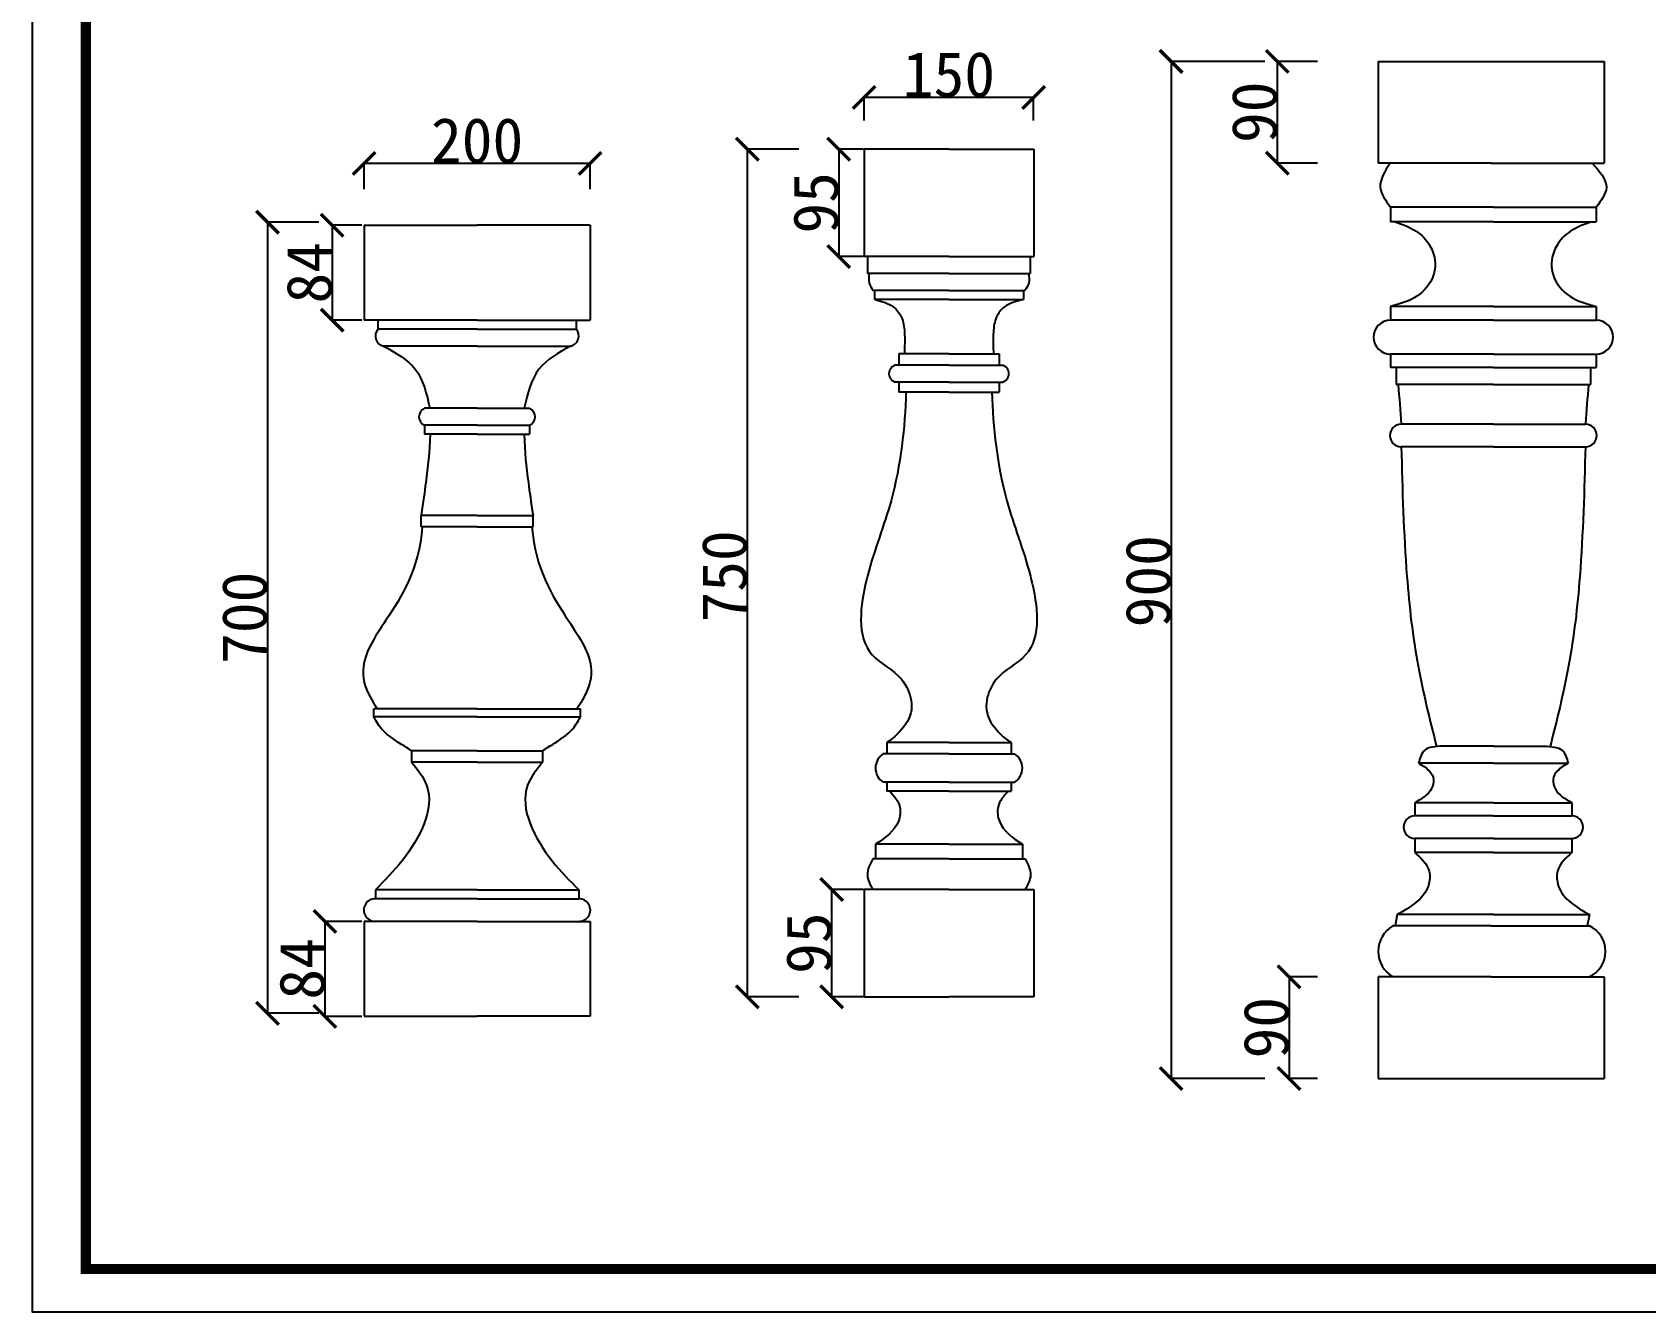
# Model space of a CAD drawing. Extents: x 3172 to 33391, y 13916 to 34175.
# Drawn here: x 10547 to 11974, y 15455 to 16587 of the extents above; entities that cross this region are included whole.
import ezdxf

# ---------------------------------------------------------------- set-up
doc = ezdxf.new("R2010")
doc.units = 0
doc.layers.get('0').update_dxf_attribs({"linetype": 'CONTINUOUS'})
doc.layers.get('DEFPOINTS').update_dxf_attribs({"linetype": 'CONTINUOUS'})
doc.dimstyles.get("Standard").update_dxf_attribs({"dimtxt": 0.18, "dimasz": 0.18, "dimexe": 0.18, "dimexo": 0.0625, "dimgap": 0.09, "dimtad": 0, "dimtih": 1, "dimtoh": 1, "dimdec": 4, "dimzin": 0, "dimdsep": 46, "dimtxsty": 'Standard', "dimcen": 0.09, "dimadec": 0, "dimazin": 0, "dimtfac": 1, "dimtdec": 4, "dimtofl": 0, "dimtmove": 0, "dimatfit": 3, "dimfxl": 1, "dimtolj": 1, "dimtzin": 0, "dimarcsym": 0})

# ---------------------------------------------------------------- blocks, each defined once
blk = doc.blocks.new('_ARCHTICK')
at = {"color": 0, "linetype": 'ByBlock', "const_width": 0.15}
blk.add_lwpolyline([(-0.5, -0.5), (0.5, 0.5)], dxfattribs=at)
blk = doc.blocks.new('*D388')
at = {"color": 0, "lineweight": -2}
for p, q in [((10840.3, 16448.1), (10840.3, 16471.1)), ((11040.3, 16471), (10840.3, 16471)), ((11040.3, 16448.1), (11040.3, 16471.1))]:
    blk.add_line(p, q, dxfattribs=at)
at = {"layer": 'DEFPOINTS', "color": 0}
for p in [(10840.3, 16471), (10840.3, 16448.1), (11040.3, 16448.1)]:
    blk.add_point(p, dxfattribs=at)
at = {"color": 0, "lineweight": -2, "xscale": 20, "yscale": 20, "zscale": 20, "rotation": 180}
blk.add_blockref('_ARCHTICK', (10840.3, 16471), dxfattribs=at)
at = {"color": 0, "lineweight": -2, "xscale": 20, "yscale": 20, "zscale": 20}
blk.add_blockref('_ARCHTICK', (11040.3, 16471), dxfattribs=at)
at = {"color": 0, "insert": (10940.3, 16491), "char_height": 40, "attachment_point": 5}
blk.add_mtext('\\A1;200', dxfattribs=at)
blk = doc.blocks.new('*D389')
at = {"color": 0, "lineweight": -2}
for p, q in [((10838.4, 16416.3), (10811.8, 16416.3)), ((10812, 16416.3), (10812, 16332.3)), ((10838.4, 16332.3), (10811.8, 16332.3))]:
    blk.add_line(p, q, dxfattribs=at)
at = {"layer": 'DEFPOINTS', "color": 0}
for p in [(10838.5, 16416.3), (10812, 16332.3), (10838.5, 16332.3)]:
    blk.add_point(p, dxfattribs=at)
at = {"color": 0, "lineweight": -2, "xscale": 20, "yscale": 20, "zscale": 20}
for p, rotation in [((10812, 16416.3), 90), ((10812, 16332.3), 270)]:
    blk.add_blockref('_ARCHTICK', p, dxfattribs=dict(at, rotation=rotation))
at = {"color": 0, "insert": (10791.9, 16374.3), "char_height": 40, "attachment_point": 5, "rotation": 90}
blk.add_mtext('\\A1;84', dxfattribs=at)
blk = doc.blocks.new('*D390')
at = {"color": 0, "lineweight": -2}
for p, q in [((10838.4, 15800.3), (10805.4, 15800.3)), ((10805.6, 15800.3), (10805.6, 15716.3)), ((10838.4, 15716.3), (10805.4, 15716.3))]:
    blk.add_line(p, q, dxfattribs=at)
at = {"layer": 'DEFPOINTS', "color": 0}
for p in [(10838.5, 15800.3), (10805.6, 15716.3), (10838.5, 15716.3)]:
    blk.add_point(p, dxfattribs=at)
at = {"color": 0, "lineweight": -2, "xscale": 20, "yscale": 20, "zscale": 20}
for p, rotation in [((10805.6, 15800.3), 90), ((10805.6, 15716.3), 270)]:
    blk.add_blockref('_ARCHTICK', p, dxfattribs=dict(at, rotation=rotation))
at = {"color": 0, "insert": (10785.5, 15758.3), "char_height": 40, "attachment_point": 5, "rotation": 90}
blk.add_mtext('\\A1;84', dxfattribs=at)
blk = doc.blocks.new('*D391')
at = {"color": 0, "lineweight": -2}
for p, q in [((10800.3, 16419), (10754.6, 16419)), ((10754.8, 16419), (10754.8, 15719)), ((10800.3, 15719), (10754.6, 15719))]:
    blk.add_line(p, q, dxfattribs=at)
at = {"layer": 'DEFPOINTS', "color": 0}
for p in [(10800.4, 16419), (10754.8, 15719), (10800.4, 15719)]:
    blk.add_point(p, dxfattribs=at)
at = {"color": 0, "lineweight": -2, "xscale": 20, "yscale": 20, "zscale": 20}
for p, rotation in [((10754.8, 16419), 90), ((10754.8, 15719), 270)]:
    blk.add_blockref('_ARCHTICK', p, dxfattribs=dict(at, rotation=rotation))
at = {"color": 0, "insert": (10734.7, 16069), "char_height": 40, "attachment_point": 5, "rotation": 90}
blk.add_mtext('\\A1;700', dxfattribs=at)
blk = doc.blocks.new('*D396')
at = {"color": 0, "lineweight": -2}
for p, q in [((11282.2, 16483.6), (11260.1, 16483.6)), ((11260.3, 16483.6), (11260.3, 16388.6)), ((11282.2, 16388.6), (11260.1, 16388.6))]:
    blk.add_line(p, q, dxfattribs=at)
at = {"layer": 'DEFPOINTS', "color": 0}
for p in [(11282.3, 16483.6), (11260.3, 16388.6), (11282.3, 16388.6)]:
    blk.add_point(p, dxfattribs=at)
at = {"color": 0, "lineweight": -2, "xscale": 20, "yscale": 20, "zscale": 20}
for p, rotation in [((11260.3, 16483.6), 90), ((11260.3, 16388.6), 270)]:
    blk.add_blockref('_ARCHTICK', p, dxfattribs=dict(at, rotation=rotation))
at = {"color": 0, "insert": (11240.2, 16436.1), "char_height": 40, "attachment_point": 5, "rotation": 90}
blk.add_mtext('\\A1;95', dxfattribs=at)
blk = doc.blocks.new('*D397')
at = {"color": 0, "lineweight": -2}
for p, q in [((11683.9, 15751.3), (11658.6, 15751.3)), ((11658.8, 15751.3), (11658.8, 15661.3)), ((11683.9, 15661.3), (11658.6, 15661.3))]:
    blk.add_line(p, q, dxfattribs=at)
at = {"layer": 'DEFPOINTS', "color": 0}
for p in [(11684, 15751.3), (11658.8, 15661.3), (11684, 15661.3)]:
    blk.add_point(p, dxfattribs=at)
at = {"color": 0, "lineweight": -2, "xscale": 20, "yscale": 20, "zscale": 20}
for p, rotation in [((11658.8, 15751.3), 90), ((11658.8, 15661.3), 270)]:
    blk.add_blockref('_ARCHTICK', p, dxfattribs=dict(at, rotation=rotation))
at = {"color": 0, "insert": (11638.7, 15706.3), "char_height": 40, "attachment_point": 5, "rotation": 90}
blk.add_mtext('\\A1;90', dxfattribs=at)
blk = doc.blocks.new('*D398')
at = {"color": 0, "lineweight": -2}
for p, q in [((11282.2, 15828.6), (11253.8, 15828.6)), ((11254, 15828.6), (11254, 15733.6)), ((11282.2, 15733.6), (11253.8, 15733.6))]:
    blk.add_line(p, q, dxfattribs=at)
at = {"layer": 'DEFPOINTS', "color": 0}
for p in [(11282.3, 15828.6), (11254, 15733.6), (11282.3, 15733.6)]:
    blk.add_point(p, dxfattribs=at)
at = {"color": 0, "lineweight": -2, "xscale": 20, "yscale": 20, "zscale": 20}
for p, rotation in [((11254, 15828.6), 90), ((11254, 15733.6), 270)]:
    blk.add_blockref('_ARCHTICK', p, dxfattribs=dict(at, rotation=rotation))
at = {"color": 0, "insert": (11233.9, 15781.1), "char_height": 40, "attachment_point": 5, "rotation": 90}
blk.add_mtext('\\A1;95', dxfattribs=at)
blk = doc.blocks.new('*D399')
at = {"color": 0, "lineweight": -2}
for p, q in [((11225.1, 16483.6), (11179.2, 16483.6)), ((11179.4, 16483.6), (11179.4, 15733.6)), ((11225.1, 15733.6), (11179.2, 15733.6))]:
    blk.add_line(p, q, dxfattribs=at)
at = {"layer": 'DEFPOINTS', "color": 0}
for p in [(11225.2, 16483.6), (11179.4, 15733.6), (11225.2, 15733.6)]:
    blk.add_point(p, dxfattribs=at)
at = {"color": 0, "lineweight": -2, "xscale": 20, "yscale": 20, "zscale": 20}
for p, rotation in [((11179.4, 16483.6), 90), ((11179.4, 15733.6), 270)]:
    blk.add_blockref('_ARCHTICK', p, dxfattribs=dict(at, rotation=rotation))
at = {"color": 0, "insert": (11159.3, 16105.6), "char_height": 40, "attachment_point": 5, "rotation": 90}
blk.add_mtext('\\A1;750', dxfattribs=at)
blk = doc.blocks.new('*D400')
at = {"color": 0, "lineweight": -2}
for p, q in [((11282.8, 16509), (11282.8, 16529.6)), ((11432.8, 16529.4), (11282.8, 16529.4)), ((11432.8, 16509), (11432.8, 16529.6))]:
    blk.add_line(p, q, dxfattribs=at)
at = {"layer": 'DEFPOINTS', "color": 0}
for p in [(11282.8, 16529.4), (11282.8, 16508.9), (11432.8, 16508.9)]:
    blk.add_point(p, dxfattribs=at)
at = {"color": 0, "lineweight": -2, "xscale": 20, "yscale": 20, "zscale": 20, "rotation": 180}
blk.add_blockref('_ARCHTICK', (11282.8, 16529.4), dxfattribs=at)
at = {"color": 0, "lineweight": -2, "xscale": 20, "yscale": 20, "zscale": 20}
blk.add_blockref('_ARCHTICK', (11432.8, 16529.4), dxfattribs=at)
at = {"color": 0, "insert": (11357.8, 16549.5), "char_height": 40, "attachment_point": 5}
blk.add_mtext('\\A1;150', dxfattribs=at)
blk = doc.blocks.new('*D401')
at = {"color": 0, "lineweight": -2}
for p, q in [((11637.4, 16561.3), (11554.2, 16561.3)), ((11554.4, 16561.3), (11554.4, 15661.3)), ((11637.4, 15661.3), (11554.2, 15661.3))]:
    blk.add_line(p, q, dxfattribs=at)
at = {"layer": 'DEFPOINTS', "color": 0}
for p in [(11637.5, 16561.3), (11554.4, 15661.3), (11637.5, 15661.3)]:
    blk.add_point(p, dxfattribs=at)
at = {"color": 0, "lineweight": -2, "xscale": 20, "yscale": 20, "zscale": 20}
for p, rotation in [((11554.4, 16561.3), 90), ((11554.4, 15661.3), 270)]:
    blk.add_blockref('_ARCHTICK', p, dxfattribs=dict(at, rotation=rotation))
at = {"color": 0, "insert": (11534.3, 16101.3), "char_height": 40, "attachment_point": 5, "rotation": 90}
blk.add_mtext('\\A1;900', dxfattribs=at)
blk = doc.blocks.new('*D402')
at = {"color": 0, "lineweight": -2}
for p, q in [((11683.9, 16561.3), (11648.2, 16561.3)), ((11648.4, 16561.3), (11648.4, 16471.3)), ((11683.9, 16471.3), (11648.2, 16471.3))]:
    blk.add_line(p, q, dxfattribs=at)
at = {"layer": 'DEFPOINTS', "color": 0}
for p in [(11684, 16561.3), (11648.4, 16471.3), (11684, 16471.3)]:
    blk.add_point(p, dxfattribs=at)
at = {"color": 0, "lineweight": -2, "xscale": 20, "yscale": 20, "zscale": 20}
for p, rotation in [((11648.4, 16561.3), 90), ((11648.4, 16471.3), 270)]:
    blk.add_blockref('_ARCHTICK', p, dxfattribs=dict(at, rotation=rotation))
at = {"color": 0, "insert": (11628.3, 16516.3), "char_height": 40, "attachment_point": 5, "rotation": 90}
blk.add_mtext('\\A1;90', dxfattribs=at)

msp = doc.modelspace()

# ---------------------------------------------------------------- linework, layer by layer
for p, q in [((11737.57008, 16561.33298), (11937.57008, 16561.33298)), ((11737.57008, 16561.33298), (11737.57008, 16471.33298)), ((11937.57008, 16561.33298), (11937.57008, 16471.33298)), ((11357.81386, 16483.55945), (11282.81386, 16483.55945)), ((11282.81386, 16483.55945), (11282.81386, 16388.55945)), ((11357.81386, 16483.55945), (11432.81386, 16483.55945)), ((11432.81386, 16483.55945), (11432.81386, 16388.55945)), ((11837.57008, 16471.33298), (11737.57008, 16471.33298)), ((11837.57008, 16471.33298), (11937.57008, 16471.33298)), ((11839.57008, 16432.33298), (11748.55876, 16432.33298)), ((11748.55876, 16432.33298), (11748.55876, 16419.33298)), ((11839.57008, 16432.33298), (11930.58139, 16432.33298)), ((11930.58139, 16432.33298), (11930.58139, 16419.33298)), ((10840.27748, 16416.34129), (10840.27748, 16332.34129)), ((10840.27748, 16416.34129), (10940.27748, 16416.34129)), ((11040.27748, 16416.34129), (10940.27748, 16416.34129)), ((11040.27748, 16416.34129), (11040.27748, 16332.34129)), ((11839.57008, 16419.33298), (11748.55876, 16419.33298)), ((11839.57008, 16419.33298), (11930.58139, 16419.33298)), ((11357.81386, 16388.55945), (11282.81386, 16388.55945)), ((11285.81386, 16388.55945), (11285.81386, 16373.55945)), ((11357.81386, 16388.55945), (11432.81386, 16388.55945)), ((11429.81386, 16388.55945), (11429.81386, 16373.55945)), ((11357.81386, 16373.55945), (11285.81386, 16373.55945)), ((11357.81386, 16373.55945), (11429.81386, 16373.55945)), ((11357.81386, 16358.55945), (11290.65221, 16358.55945)), ((11291.81386, 16358.55945), (11291.81386, 16350.55945)), ((11357.81386, 16350.55945), (11291.81386, 16350.55945)), ((11357.81386, 16358.55945), (11424.97551, 16358.55945)), ((11357.81386, 16350.55945), (11423.81386, 16350.55945)), ((11423.81386, 16358.55945), (11423.81386, 16350.55945)), ((11748.55876, 16344.33298), (11748.55876, 16332.33298)), ((11839.57008, 16344.33298), (11748.55876, 16344.33298)), ((11839.57008, 16344.33298), (11930.58139, 16344.33298)), ((11930.58139, 16344.33298), (11930.58139, 16332.33298)), ((10940.27748, 16332.34129), (10840.27748, 16332.34129)), ((10852.56896, 16332.34129), (10852.56896, 16324.34129)), ((10940.27748, 16324.34129), (10852.56896, 16324.34129)), ((10940.27748, 16332.34129), (11040.27748, 16332.34129)), ((10940.27748, 16324.34129), (11027.986, 16324.34129)), ((11027.986, 16332.34129), (11027.986, 16324.34129)), ((11839.57008, 16332.33298), (11748.55876, 16332.33298)), ((11839.57008, 16332.33298), (11930.58139, 16332.33298)), ((10940.27748, 16309.34129), (10857.56896, 16309.34129)), ((10940.27748, 16309.34129), (11022.986, 16309.34129)), ((11357.81386, 16292.47184), (11310.34912, 16292.47184)), ((11357.81386, 16302.47184), (11313.34912, 16302.47184)), ((11313.34912, 16302.47184), (11313.34912, 16292.47184)), ((11357.81386, 16302.47184), (11402.27859, 16302.47184)), ((11357.81386, 16292.47184), (11405.27859, 16292.47184)), ((11402.27859, 16302.47184), (11402.27859, 16292.47184)), ((11748.55876, 16302.33298), (11748.55876, 16290.33298)), ((11839.57008, 16302.33298), (11748.55876, 16302.33298)), ((11839.57008, 16302.33298), (11930.58139, 16302.33298)), ((11930.58139, 16302.33298), (11930.58139, 16290.33298)), ((11357.81386, 16277.47184), (11310.34912, 16277.47184)), ((11313.34912, 16277.47184), (11313.34912, 16268.47184)), ((11357.81386, 16277.47184), (11405.27859, 16277.47184)), ((11402.27859, 16277.47184), (11402.27859, 16268.47184)), ((11839.57008, 16290.33298), (11748.55876, 16290.33298)), ((11753.66416, 16290.33298), (11753.66416, 16275.33298)), ((11839.57008, 16290.33298), (11930.58139, 16290.33298)), ((11925.47599, 16290.33298), (11925.47599, 16275.33298)), ((11357.81386, 16268.47184), (11313.34912, 16268.47184)), ((11357.81386, 16268.47184), (11402.27859, 16268.47184)), ((11839.57008, 16275.33298), (11753.66416, 16275.33298)), ((11839.57008, 16275.33298), (11925.47599, 16275.33298)), ((10940.27748, 16254.34129), (10893.87276, 16254.34129)), ((10940.27748, 16254.34129), (10986.6822, 16254.34129)), ((10893.87276, 16239.34129), (10893.87276, 16231.34129)), ((10940.27748, 16239.34129), (10893.87276, 16239.34129)), ((10940.27748, 16239.34129), (10986.6822, 16239.34129)), ((10986.6822, 16239.34129), (10986.6822, 16231.34129)), ((11839.57008, 16240.33298), (11758.07695, 16240.33298)), ((11839.57008, 16240.33298), (11921.0632, 16240.33298)), ((10940.27748, 16231.34129), (10893.87276, 16231.34129)), ((10940.27748, 16231.34129), (10986.6822, 16231.34129)), ((11839.57008, 16220.33298), (11758.07695, 16220.33298)), ((11839.57008, 16220.33298), (11921.0632, 16220.33298)), ((10890.74308, 16149.34129), (10890.74308, 16159.34129)), ((10940.27748, 16159.34129), (10890.74308, 16159.34129)), ((10940.27748, 16149.34129), (10890.74308, 16149.34129)), ((10940.27748, 16159.34129), (10989.81188, 16159.34129)), ((10940.27748, 16149.34129), (10989.81188, 16149.34129)), ((10989.81188, 16149.34129), (10989.81188, 16159.34129)), ((10848.90345, 15981.30952), (10848.90345, 15988.30952)), ((10940.27748, 15988.30952), (10848.90345, 15988.30952)), ((10940.27748, 15981.30952), (10848.90345, 15981.30952)), ((10940.27748, 15988.30952), (11031.65151, 15988.30952)), ((10940.27748, 15981.30952), (11031.65151, 15981.30952)), ((11031.65151, 15981.30952), (11031.65151, 15988.30952)), ((10940.27748, 15951.30952), (10882.32427, 15951.30952)), ((10882.32427, 15951.30952), (10882.32427, 15941.30952)), ((10940.27748, 15951.30952), (10998.23069, 15951.30952)), ((10998.23069, 15951.30952), (10998.23069, 15941.30952)), ((11357.81386, 15948.55945), (11299.7205, 15948.55945)), ((11357.81386, 15958.55945), (11302.81386, 15958.55945)), ((11302.81386, 15958.55945), (11302.81386, 15948.55945)), ((11357.81386, 15958.55945), (11412.81386, 15958.55945)), ((11357.81386, 15948.55945), (11415.90721, 15948.55945)), ((11412.81386, 15958.55945), (11412.81386, 15948.55945)), ((11839.57008, 15955.33298), (11794.57008, 15955.33298)), ((11839.57008, 15955.33298), (11884.57008, 15955.33298)), ((10940.27748, 15941.30952), (10882.32427, 15941.30952)), ((10940.27748, 15941.30952), (10998.23069, 15941.30952)), ((11839.57008, 15940.33298), (11773.32142, 15940.33298)), ((11839.57008, 15940.33298), (11905.81873, 15940.33298)), ((11357.81386, 15923.55945), (11299.62618, 15923.55945)), ((11302.81386, 15923.55945), (11302.81386, 15915.55945)), ((11357.81386, 15923.55945), (11416.00153, 15923.55945)), ((11412.81386, 15923.55945), (11412.81386, 15915.55945)), ((11357.81386, 15915.55945), (11302.81386, 15915.55945)), ((11357.81386, 15915.55945), (11412.81386, 15915.55945)), ((11770.11108, 15905.33298), (11770.11108, 15893.64495)), ((11839.57008, 15905.33298), (11770.11108, 15905.33298)), ((11839.57008, 15893.64495), (11770.11108, 15893.64495)), ((11839.57008, 15905.33298), (11909.02907, 15905.33298)), ((11839.57008, 15893.64495), (11909.02907, 15893.64495)), ((11909.02907, 15905.33298), (11909.02907, 15893.64495)), ((11292.81386, 15868.55945), (11292.81386, 15855.55945)), ((11357.81386, 15868.55945), (11292.81386, 15868.55945)), ((11357.81386, 15868.55945), (11422.81386, 15868.55945)), ((11422.81386, 15868.55945), (11422.81386, 15855.55945)), ((11770.11108, 15873.64495), (11770.11108, 15861.33298)), ((11839.57008, 15873.64495), (11770.11108, 15873.64495)), ((11839.57008, 15873.64495), (11909.02907, 15873.64495)), ((11909.02907, 15873.64495), (11909.02907, 15861.33298)), ((11357.81386, 15855.55945), (11290.37262, 15855.55945)), ((11357.81386, 15855.55945), (11425.25509, 15855.55945)), ((11839.57008, 15861.33298), (11770.11108, 15861.33298)), ((11839.57008, 15861.33298), (11909.02907, 15861.33298)), ((10850.27748, 15828.34129), (10850.27748, 15820.34129)), ((10940.27748, 15828.34129), (10850.27748, 15828.34129)), ((10940.27748, 15820.34129), (10850.27748, 15820.34129)), ((10940.27748, 15828.34129), (11030.27748, 15828.34129)), ((10940.27748, 15820.34129), (11030.27748, 15820.34129)), ((11030.27748, 15828.34129), (11030.27748, 15820.34129)), ((11282.81386, 15828.55945), (11282.81386, 15733.55945)), ((11357.81386, 15828.55945), (11282.81386, 15828.55945)), ((11357.81386, 15828.55945), (11432.81386, 15828.55945)), ((11432.81386, 15828.55945), (11432.81386, 15733.55945)), ((11754.57008, 15806.33298), (11752.57008, 15796.33298)), ((11839.57008, 15806.33298), (11754.57008, 15806.33298)), ((11839.57008, 15806.33298), (11924.57008, 15806.33298)), ((11924.57008, 15806.33298), (11922.57008, 15796.33298)), ((10840.27748, 15800.34129), (10840.27748, 15716.34129)), ((10940.27748, 15800.34129), (10840.27748, 15800.34129)), ((10940.27748, 15800.34129), (11040.27748, 15800.34129)), ((11040.27748, 15800.34129), (11040.27748, 15716.34129)), ((11837.57008, 15796.33298), (11750.57008, 15796.33298)), ((11837.57008, 15796.33298), (11924.57008, 15796.33298)), ((11837.57008, 15751.33298), (11737.57008, 15751.33298)), ((11737.57008, 15751.33298), (11737.57008, 15661.33298)), ((11837.57008, 15751.33298), (11937.57008, 15751.33298)), ((11937.57008, 15751.33298), (11937.57008, 15661.33298)), ((11282.81386, 15733.55945), (11357.81386, 15733.55945)), ((11432.81386, 15733.55945), (11357.81386, 15733.55945)), ((10840.27748, 15716.34129), (10940.27748, 15716.34129)), ((11040.27748, 15716.34129), (10940.27748, 15716.34129)), ((11737.57008, 15661.33298), (11937.57008, 15661.33298))]:
    msp.add_line(p, q)
msp.add_lwpolyline([(13514.5498, 15454.96252), (13514.5498, 17671.77103), (10546.65022, 17671.77103), (10546.65022, 15454.96252)], close=True)
at = {"const_width": 9.07908}
msp.add_lwpolyline([(13476.72031, 15492.79202), (13476.72031, 17633.94153), (10594.11266, 17633.94153), (10594.11266, 15492.79202)], close=True, dxfattribs=at)
for centre, radius, start, end in [((10859.40443, 16318.28645), 9.13153, 138.46555394, 258.40434371), ((11021.15053, 16318.28645), 9.13153, 281.59565629, 41.53444606), ((11748.55876, 16317.33298), 15, 90, 270), ((11930.58139, 16317.33298), 15, 270, 90), ((11312.53699, 16284.97184), 7.8126, 106.26277234, 253.73722766), ((11403.09073, 16284.97184), 7.8126, 286.26277234, 73.73722766), ((10896.99572, 16246.84129), 8.12422, 112.60657548, 247.39342452), ((10983.55924, 16246.84129), 8.12422, 292.60657548, 67.39342452), ((11758.07695, 16230.33298), 10, 90, 270), ((11921.0632, 16230.33298), 10, 270, 90), ((11307.6673, 15936.02929), 14.83767, 122.38342316, 237.18425842), ((11407.96042, 15936.02929), 14.83767, 302.81574158, 57.61657684), ((11770.11108, 15883.64495), 10, 90, 270), ((11909.02907, 15883.64495), 10, 270, 90), ((10850.03887, 15810.34129), 10.00285, 88.6331179, 271.3668821), ((11030.51609, 15810.34129), 10.00285, 268.6331179, 91.3668821), ((11763.73644, 15773.83298), 26.0692, 120.33495872, 239.66504128), ((11914.00819, 15773.83298), 24.85565, 295.14616632, 64.85383368)]:
    msp.add_arc(centre, radius, start, end)
for points in [[(11748.20173, 16471.33298), (11739.57065, 16449.65467), (11748.55876, 16432.33298)], [(11926.93842, 16471.33298), (11939.57008, 16449.63712), (11930.58139, 16432.33298)], [(11752.61031, 16419.33298), (11771.41021, 16410.99043), (11783.47054, 16398.23082), (11787.88515, 16377.55765), (11776.22371, 16356.76792), (11756.51218, 16346.66074), (11748.55876, 16344.33298)], [(11926.52984, 16419.33298), (11907.72994, 16410.99043), (11895.66962, 16398.23082), (11891.255, 16377.55765), (11902.91644, 16356.76792), (11922.62797, 16346.66074), (11930.58139, 16344.33298)], [(11287.21622, 16373.55945), (11287.21622, 16365.45171), (11290.65221, 16358.55945)], [(11293.09251, 16350.38792), (11308.60546, 16344.1297), (11315.67688, 16335.20285), (11318.50546, 16321.87215), (11318.32646, 16302.22229)], [(10857.56896, 16309.34129), (10885.4973, 16288.96336), (10898.49495, 16254.34129)], [(11755.42585, 16275.12461), (11758.07695, 16240.68218)], [(11923.71431, 16275.12461), (11921.0632, 16240.68218)], [(11758.07695, 16220.33298), (11763.08886, 16105.48957), (11772.97517, 16026.35748), (11789.32594, 15955.0873)], [(11921.0632, 16220.33298), (11916.05129, 16105.48957), (11906.16498, 16026.35748), (11889.81421, 15955.0873)], [(10882.32427, 15951.30952), (10864.58517, 15962.94221), (10856.72777, 15969.48491), (10848.90345, 15981.30952)], [(11794.57008, 15955.33298), (11778.57018, 15951.56109), (11773.32142, 15940.33298)], [(11884.57008, 15955.33298), (11900.56997, 15951.56109), (11905.81873, 15940.33298)], [(10882.32427, 15941.30952), (10895.56103, 15920.77055), (10873.97375, 15854.06501), (10850.27748, 15828.34129)], [(11773.32142, 15940.33298), (11782.76008, 15933.49992), (11786.68381, 15925.99768), (11784.90032, 15917.80002), (11770.11108, 15905.33298)], [(11905.81873, 15940.33298), (11896.38008, 15933.49992), (11892.45634, 15925.99768), (11894.23983, 15917.80002), (11909.02907, 15905.33298)], [(11305.51774, 15915.55945), (11314.29361, 15901.71749), (11313.15475, 15888.95903), (11292.81386, 15868.55945)], [(11290.37262, 15855.55945), (11285.62122, 15841.52188), (11290.37262, 15828.55945)], [(11770.15373, 15861.2328), (11782.77011, 15844.70632), (11782.07047, 15832.02321), (11754.57008, 15806.33298)], [(11908.98642, 15861.2328), (11896.37005, 15844.70632), (11897.06968, 15832.02321), (11924.57008, 15806.33298)]]:
    msp.add_spline(points, degree=3)
for points, knots in [([(11428.4115, 16373.55945), (11428.72069, 16370.78407), (11429.32359, 16365.37246), (11426.39981, 16360.79119), (11424.97551, 16358.55945)], [0, 0, 0, 0, 8.1077441612, 15.8089918868, 15.8089918868, 15.8089918868, 15.8089918868]), ([(11422.53521, 16350.38792), (11416.98496, 16348.93653), (11407.65609, 16346.49702), (11398.57795, 16334.88879), (11396.49678, 16319.80881), (11397.00258, 16308.75156), (11397.30125, 16302.22229)], [0, 0, 0, 0, 16.7277319384, 28.1160430945, 41.7435276756, 61.3942092836, 61.3942092836, 61.3942092836, 61.3942092836]), ([(11022.986, 16309.34129), (11012.40604, 16303.51408), (10990.5089, 16291.45361), (10984.93881, 16266.98664), (10982.06, 16254.34129)], [0, 0, 0, 0, 34.5724206254, 71.5538579395, 71.5538579395, 71.5538579395, 71.5538579395]), ([(11319.74436, 16268.47184), (11318.91389, 16237.87531), (11312.64275, 16179.70984), (11291.78836, 16129.75482), (11285.35658, 16104.38451), (11285.19354, 16103.7316)], [73.5388397407, 73.5388397407, 73.5388397407, 73.5388397407, 173.353137213, 243.3963935773, 245.2389675328, 245.2389675328, 245.2389675328, 245.2389675328]), ([(11395.88336, 16268.47184), (11396.71383, 16237.87531), (11402.98496, 16179.70984), (11423.83935, 16129.75482), (11430.27114, 16104.38451), (11430.43418, 16103.7316)], [73.5388397407, 73.5388397407, 73.5388397407, 73.5388397407, 173.353137213, 243.3963935773, 245.2389675328, 245.2389675328, 245.2389675328, 245.2389675328]), ([(10898.64617, 16231.34129), (10898.29018, 16215.75912), (10895.79817, 16195.51798), (10892.72038, 16171.95929), (10890.74308, 16159.34129)], [0, 0, 0, 0, 47.2775039151, 73.8698675941, 73.8698675941, 73.8698675941, 73.8698675941]), ([(10981.90878, 16231.34129), (10982.26478, 16215.75912), (10984.75679, 16195.51798), (10987.83458, 16171.95929), (10989.81188, 16159.34129)], [0, 0, 0, 0, 47.2775039151, 73.8698675941, 73.8698675941, 73.8698675941, 73.8698675941]), ([(11285.19354, 16103.7316), (11279.19095, 16079.69352), (11273.90547, 16038.45509), (11315.87941, 16019.94577), (11326.86486, 15993.88633), (11322.87594, 15976.00076), (11309.01837, 15962.50758), (11302.81386, 15958.55945)], [245.2389675328, 245.2389675328, 245.2389675328, 245.2389675328, 313.076360384, 346.6216697772, 368.1581700413, 394.4273685895, 415.7243941825, 415.7243941825, 415.7243941825, 415.7243941825]), ([(11430.43418, 16103.7316), (11436.43676, 16079.69352), (11441.72225, 16038.45509), (11399.7483, 16019.94577), (11388.76286, 15993.88633), (11392.75177, 15976.00076), (11406.60935, 15962.50758), (11412.81386, 15958.55945)], [245.2389675328, 245.2389675328, 245.2389675328, 245.2389675328, 313.076360384, 346.6216697772, 368.1581700413, 394.4273685895, 415.7243941825, 415.7243941825, 415.7243941825, 415.7243941825]), ([(10859.64626, 16066.79763), (10849.2219, 16051.00653), (10834.66912, 16029.81678), (10841.55899, 16003.76012), (10852.07741, 15988.30952)], [148.1021692793, 148.1021692793, 148.1021692793, 148.1021692793, 201.4928457864, 233.6328833807, 233.6328833807, 233.6328833807, 233.6328833807]), ([(11020.9087, 16066.79763), (11031.33306, 16051.00653), (11045.88584, 16029.81678), (11038.99597, 16003.76012), (11028.47755, 15988.30952)], [148.1021692793, 148.1021692793, 148.1021692793, 148.1021692793, 201.4928457864, 233.6328833807, 233.6328833807, 233.6328833807, 233.6328833807]), ([(10998.23069, 15951.30952), (11004.199, 15955.06148), (11013.04404, 15960.62188), (11025.34985, 15969.89102), (11029.33568, 15977.11328), (11031.65151, 15981.30952)], [0, 0, 0, 0, 21.2130874706, 31.4378436066, 45.6167552676, 45.6167552676, 45.6167552676, 45.6167552676]), ([(10998.23069, 15941.30952), (10992.94609, 15934.68286), (10972.49826, 15909.04209), (10998.16161, 15860.40068), (11022.25782, 15836.34684), (11030.27748, 15828.34129)], [0, 0, 0, 0, 24.4348368761, 94.5464608421, 129.5210641283, 129.5210641283, 129.5210641283, 129.5210641283]), ([(11410.10997, 15915.55945), (11406.34464, 15911.25614), (11399.63651, 15903.58959), (11402.20039, 15882.4823), (11414.38175, 15874.2547), (11422.81386, 15868.55945)], [0, 0, 0, 0, 16.3895012935, 29.1986826136, 58.0065801055, 58.0065801055, 58.0065801055, 58.0065801055]), ([(11425.25509, 15855.55945), (11427.68896, 15850.86965), (11432.39016, 15841.81095), (11427.57661, 15832.87105), (11425.25509, 15828.55945)], [0, 0, 0, 0, 14.8198879154, 28.6257030079, 28.6257030079, 28.6257030079, 28.6257030079])]:
    msp.add_open_spline(points, degree=3, knots=knots)
for points in [[(10891.69393, 16149.34129), (10889.05771, 16112.25554), (10873.2165, 16087.35419), (10859.64626, 16066.79763)], [(10988.86103, 16149.34129), (10991.49725, 16112.25554), (11007.33846, 16087.35419), (11020.9087, 16066.79763)]]:
    msp.add_open_spline(points, degree=3)

# ---------------------------------------------------------------- dimensions: what is measured, and where the dimension line sits
for base, p1, p2, picture, middle in [((11282.81386, 16529.38536), (11432.81386, 16508.93001), (11282.81386, 16508.93001), '*D400', (11357.81386, 16549.47536)), ((10840.27748, 16470.95248), (11040.27748, 16448.05449), (10840.27748, 16448.05449), '*D388', (10940.27748, 16491.04248))]:
    dim = msp.add_linear_dim(base=base, p1=p1, p2=p2, dimstyle='Standard', override={"dimtxt": 40, "dimasz": 20, "dimtad": 1, "dimtih": 0, "dimtoh": 0, "dimdec": 0, "dimblk1": 'ARCHTICK', "dimblk2": 'ARCHTICK', "dimsah": 1, "dimtdec": 0})
    dim.commit()
    dim.dimension.update_dxf_attribs({"geometry": picture, "text_midpoint": middle})
for base, p1, p2, picture, middle in [((11554.39667, 15661.33298), (11637.48455, 16561.33298), (11637.48455, 15661.33298), '*D401', (11554.39667, 16101.33298)), ((11179.38797, 15733.55945), (11225.15952, 16483.55945), (11225.15952, 15733.55945), '*D399', (11179.38797, 16105.55945))]:
    dim = msp.add_linear_dim(base=base, p1=p1, p2=p2, angle=90, dimstyle='Standard', override={"dimtxt": 40, "dimasz": 20, "dimtad": 1, "dimtih": 0, "dimtoh": 0, "dimdec": 0, "dimblk1": 'ARCHTICK', "dimblk2": 'ARCHTICK', "dimsah": 1, "dimtdec": 0})
    dim.commit()
    dim.dimension.update_dxf_attribs({"geometry": picture, "text_midpoint": middle, "dimtype": 160})
for base, p1, p2, picture, middle in [((11648.41347, 16471.33298), (11684.00998, 16561.33298), (11684.00998, 16471.33298), '*D402', (11628.32347, 16516.33298)), ((11260.32875, 16388.55945), (11282.30079, 16483.55945), (11282.30079, 16388.55945), '*D396', (11240.23875, 16436.05945)), ((10754.82063, 15719.01414), (10800.39606, 16419.01414), (10800.39606, 15719.01414), '*D391', (10734.73063, 16069.01414)), ((10811.96184, 16332.34129), (10838.49018, 16416.34129), (10838.49018, 16332.34129), '*D389', (10791.87184, 16374.34129)), ((11253.97974, 15733.55945), (11282.30079, 15828.55945), (11282.30079, 15733.55945), '*D398', (11233.88974, 15781.05945)), ((10805.61283, 15716.34129), (10838.49018, 15800.34129), (10838.49018, 15716.34129), '*D390', (10785.52283, 15758.34129)), ((11658.82412, 15661.33298), (11684.00998, 15751.33298), (11684.00998, 15661.33298), '*D397', (11638.73412, 15706.33298))]:
    dim = msp.add_linear_dim(base=base, p1=p1, p2=p2, angle=90, dimstyle='Standard', override={"dimtxt": 40, "dimasz": 20, "dimtad": 1, "dimtih": 0, "dimtoh": 0, "dimdec": 0, "dimblk1": 'ARCHTICK', "dimblk2": 'ARCHTICK', "dimsah": 1, "dimtdec": 0})
    dim.commit()
    dim.dimension.update_dxf_attribs({"geometry": picture, "text_midpoint": middle})

doc.saveas('drawing.dxf')
